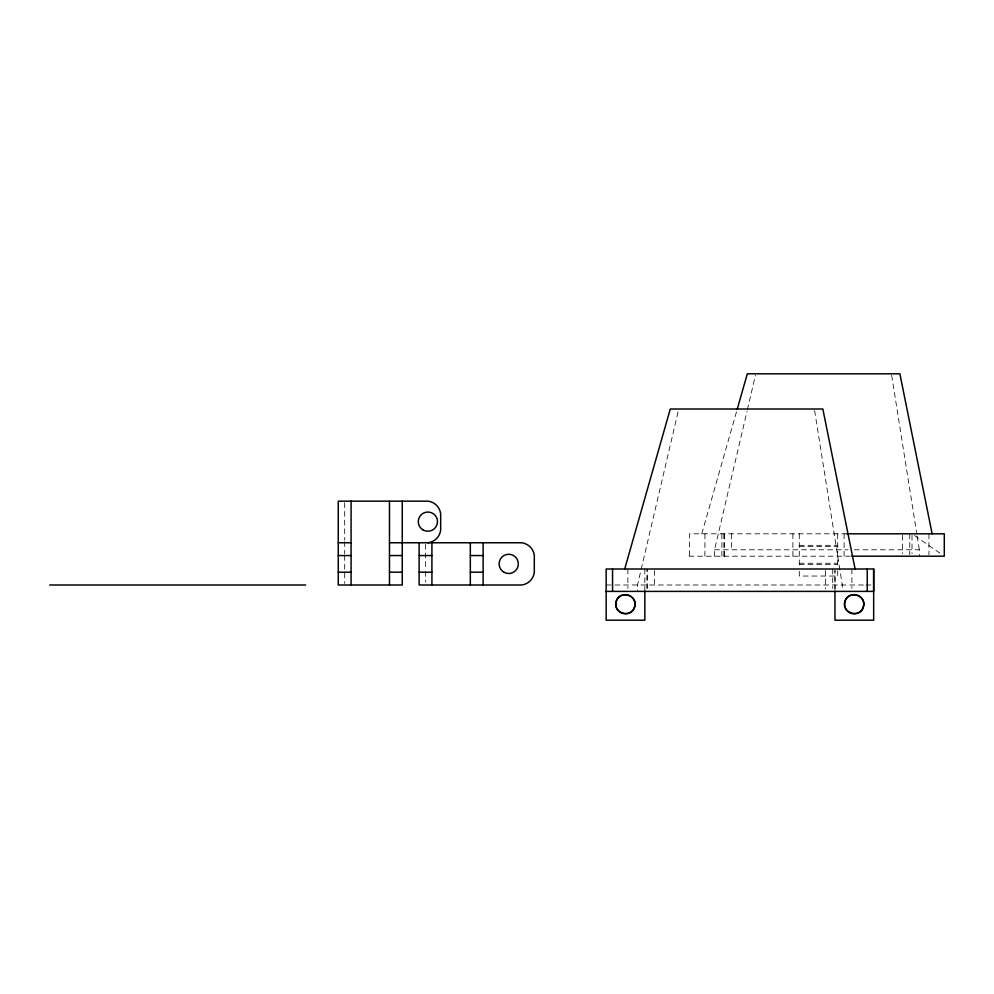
<?xml version="1.0" encoding="UTF-8"?>
<svg xmlns="http://www.w3.org/2000/svg" width="994" height="994" viewBox="0 0 994 994"><rect width="100%" height="100%" fill="white"/><g stroke="black" fill="none" stroke-linecap="round" stroke-linejoin="round"><path stroke-width="0.75" stroke-dasharray="4.97 3.73" d="M834.972 589.591L834.972 570.457L834.972 588.833M678.045 412.013L637.502 584.994L637.502 591.393M714.549 556.193L714.549 549.794L746.979 411.404M747.339 409.901L755.44 375.31M701.752 533.803L736.765 410.845M846.764 533.803L689.587 533.803L689.587 556.193M799.288 545.321L837.693 545.321M799.288 546.601L837.693 546.601M714.549 549.794L848.081 549.794M854.256 549.794L919.338 549.794L919.338 556.193M688.954 556.193L850.23 556.193M799.288 563.238L837.693 563.238M799.288 564.517L837.693 564.517M606.154 584.994L864.37 584.994M865.923 584.994L872.111 584.994M914.492 535.517L941.815 554.478M891.655 375.334L916.915 534.499M917.151 536.027L919.338 549.794M814.608 410.534L842.303 584.994L842.303 591.393M928.943 533.803L928.943 554.702M912.007 535.257L912.007 553.633M909.746 533.803L909.746 554.702M902.415 535.257L902.415 553.633M851.895 569.003L851.895 588.411M844.092 533.803L844.092 556.193M837.693 533.803L837.693 566.418M837.693 570.68L837.693 576.035L799.288 576.035L799.288 570.68M832.699 569.003L832.699 588.411M825.368 570.457L825.368 588.833M799.288 533.803L799.288 566.418M792.889 533.803L792.889 556.193M731.472 533.803L731.472 549.794M724.141 533.803L724.141 556.193M724.092 533.803L724.092 556.193M721.88 533.803L721.88 556.193M704.945 533.803L704.895 556.193M654.437 570.457L654.437 584.994M644.833 569.003L644.833 591.393M627.848 569.003L627.91 588.411M425.519 544.265L425.519 569.91M425.519 571.426L425.519 581.975M344.682 502.716L344.682 539.978M344.682 541.531L344.682 553.944M344.682 555.497L344.682 583.441M647.106 588.411L647.106 569.003L647.057 588.411"/><path stroke-width="1.49" d="M834.972 591.119L834.972 620.194L873.664 620.194L873.664 569.003L606.154 569.003L606.154 620.194L644.833 620.194L644.833 591.119M624.704 569.003L670.279 409.006L822.846 409.006L855.101 569.003M737.188 409.354L747.314 373.806L899.881 373.806L932.136 533.803M846.764 533.803L944.3 533.803L944.3 556.193L851.759 556.193M338.271 542.761L351.081 542.761M389.474 542.761L521.515 542.761A14.401 14.401 0 0 1 534.312 555.559L534.312 572.196A14.401 14.401 0 0 1 521.515 584.994L419.12 584.994L419.12 542.761M338.271 555.559L351.081 555.559M389.474 555.559L402.272 555.559M419.12 555.559L431.918 555.559M470.324 555.559L483.121 555.559M338.271 572.196L351.081 572.196M389.474 572.196L402.272 572.196M419.12 572.196L431.918 572.196M470.324 572.196L483.121 572.196M49.7 584.994L305.692 584.994M606.154 591.393L873.664 591.393L873.664 569.003M867.253 569.003L867.253 591.393M612.553 569.003L612.553 591.393M483.121 542.761L483.121 584.994M470.324 542.761L470.324 584.994M431.918 542.761L431.918 584.994M402.272 501.162L402.272 584.994L338.271 584.994L338.271 501.162L427.88 501.162A14.401 14.401 0 0 1 440.677 513.96L440.677 529.964A14.401 14.401 0 0 1 427.88 542.761M389.474 501.162L389.474 584.994M351.081 501.162L351.081 584.994M616.143 601.718C612.503 613.497 631.948 618.715 634.681 606.675C638.322 594.897 618.877 589.678 616.143 601.718M844.9 601.705C841.259 613.497 860.705 618.715 863.438 606.675C867.091 594.897 847.634 589.678 844.9 601.705M620.616 612.515A9.605 9.605 0 0 0 635.017 604.19A9.605 9.605 0 0 0 620.616 595.878A9.605 9.605 0 0 0 620.616 612.515M849.373 612.515A9.605 9.605 0 0 0 863.774 604.19A9.605 9.605 0 0 0 849.373 595.878A9.605 9.605 0 0 0 849.373 612.515M503.921 572.196A9.605 9.605 0 0 0 518.321 563.884A9.605 9.605 0 0 0 503.921 555.559A9.605 9.605 0 0 0 503.921 572.196M423.071 529.951A9.605 9.605 0 0 0 437.472 521.639A9.605 9.605 0 0 0 423.071 513.326A9.605 9.605 0 0 0 423.071 529.951"/></g></svg>
